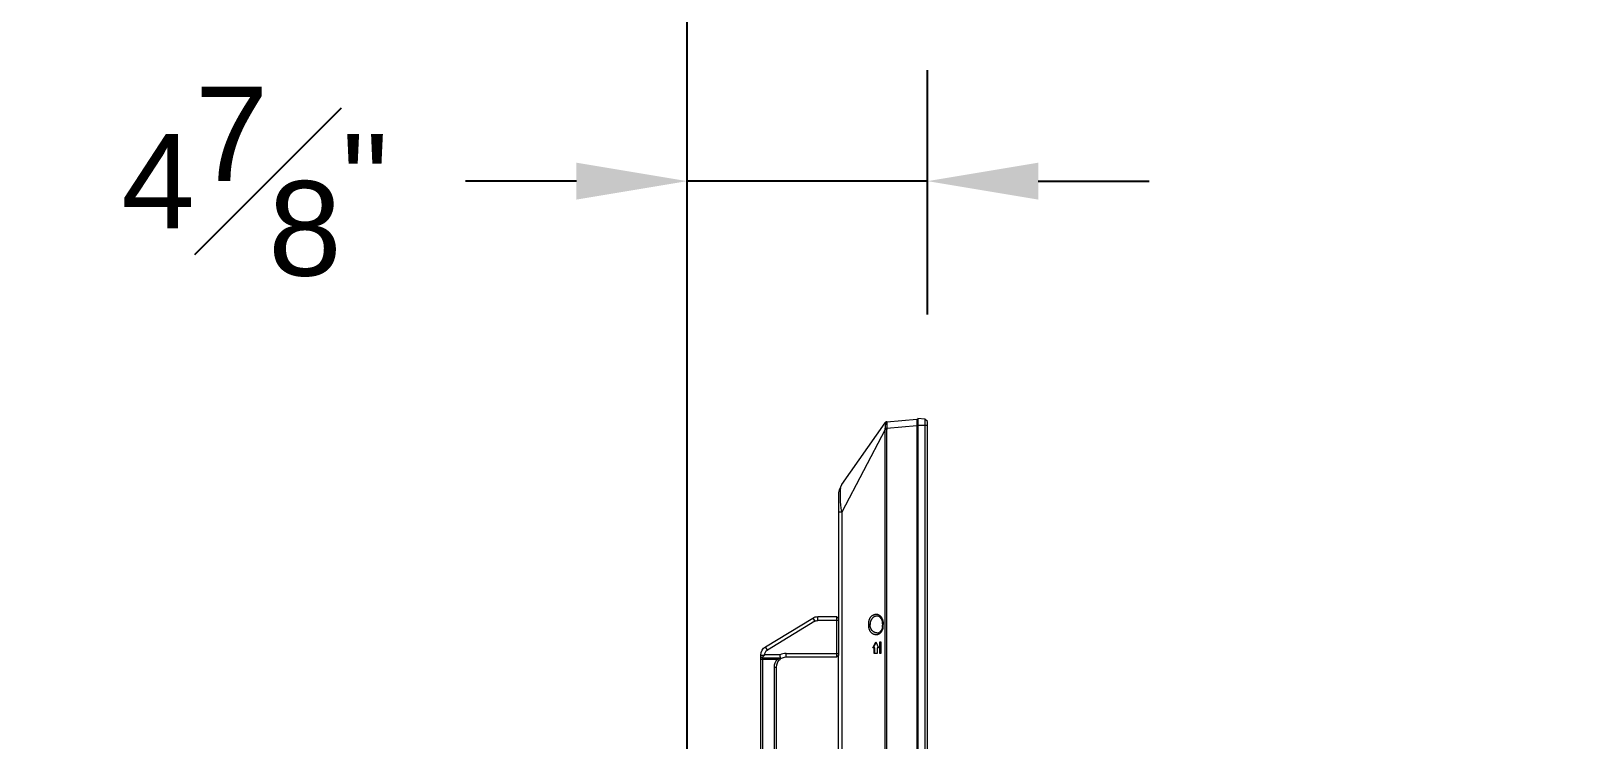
# Model space of a CAD drawing. Extents: x -382 to 1420, y -377 to 265.
# Drawn here: x 383.14 to 414.68, y 162.39 to 176.78 of the extents above; entities that cross this region are included whole.
import ezdxf
from ezdxf import colors
from ezdxf.entities.mleader import LeaderData, LeaderLine
from ezdxf.math import Vec2, Vec3

# ---------------------------------------------------------------- set-up
doc = ezdxf.new("R2010")
doc.units = 0
doc.header["$MEASUREMENT"] = 0
doc.layers.get('DEFPOINTS').update_dxf_attribs({"color": 255, "linetype": 'CONTINUOUS'})
for name, color, linetype in [('AV-Detl-Obje', 84, 'CONTINUOUS'), ('AV-Elev-Dims', 14, 'CONTINUOUS'), ('AV-Elev-Wall', 160, 'CONTINUOUS')]:
    doc.layers.add(name, color=color, linetype=linetype)
doc.styles.get("Standard").update_dxf_attribs({"font": 'arial.ttf'})
doc.dimstyles.new('ARCH-24TO1', dxfattribs={"dimscale": 24, "dimtxt": 0.08, "dimasz": 0.09375, "dimexe": 0.09375, "dimexo": 0.09375, "dimgap": 0.0625, "dimtad": 0, "dimtih": 1, "dimtoh": 1, "dimdec": 3, "dimzin": 3, "dimdsep": 46, "dimlunit": 4, "dimtxsty": 'Standard', "dimcen": -0.0625, "dimclrd": 256, "dimclre": 256, "dimadec": 0, "dimazin": 0, "dimtfac": 1, "dimtdec": 3, "dimtmove": 0, "dimatfit": 3, "dimfxl": 1, "dimtfill": 1, "dimfrac": 1, "dimtolj": 1, "dimtzin": 0, "dimarcsym": 0})

# ---------------------------------------------------------------- blocks, each defined once
blk = doc.blocks.new('*D124')
at = {"layer": 'AV-Elev-Dims', "lineweight": -2, "transparency": 16777216}
for p, q in [((396.463, 170.714), (396.463, 175.987)), ((401.344, 171.03), (401.344, 175.987)), ((394.213, 173.737), (391.963, 173.737)), ((401.344, 173.737), (396.463, 173.737)), ((403.594, 173.737), (405.844, 173.737))]:
    blk.add_line(p, q, dxfattribs=at)
at = {"layer": 'AV-Elev-Dims', "transparency": 16777216}
for points in [[(394.213, 174.112), (394.213, 173.362), (396.463, 173.737)], [(403.594, 174.112), (403.594, 173.362), (401.344, 173.737)]]:
    blk.add_solid(points, dxfattribs=at)
at = {"layer": 'DEFPOINTS', "color": 0, "transparency": 16777216}
for p in [(396.463, 173.737), (401.344, 168.78), (396.463, 168.464)]:
    blk.add_point(p, dxfattribs=at)
at = {"layer": 'AV-Elev-Dims', "color": 0, "transparency": 16777216, "insert": (387.683, 173.737), "char_height": 1.92, "attachment_point": 5, "bg_fill": 3, "box_fill_scale": 1.25, "bg_fill_color": 256, "bg_fill_true_color": 13158600, "bg_fill_transparency": 0}
blk.add_mtext('\\A1;4{\\H1x;\\S7#8;}"', dxfattribs=at)
blk = doc.blocks.new('A$C90a6f177')
at = {"layer": 'AV-Detl-Obje', "lineweight": 0}
for points in [[(0, 0.336), (0, 33.036), (0.052, 33.088)], [(0.052, 33.088), (0.052, 0.284), (0, 0.336)], [(0.217, 32.963), (0, 32.963)], [(0.197, 33.1), (0.197, 0.272), (0.052, 0.284)], [(0.052, 33.088), (0.197, 33.1)], [(0.217, 33.081), (0.217, 0.291), (0.197, 0.291)], [(0.197, 33.081), (0.217, 33.081)], [(0.825, 33.025), (0.825, 33.026), (0.825, 33.026), (0.825, 33.027), (0.825, 33.028), (0.825, 33.029), (0.825, 33.03), (0.826, 33.031), (0.826, 33.033), (0.826, 33.034), (0.826, 33.034), (0.826, 33.035), (0.827, 33.035), (0.827, 33.035), (0.828, 33.035), (0.217, 33.088), (0.217, 0.283)], [(0.217, 32.951), (0.827, 32.898)], [(0.825, 33.025), (0.824, 33.015), (0.824, 33.004), (0.824, 32.993), (0.824, 32.98), (0.824, 32.967), (0.825, 32.954), (0.825, 32.942), (0.825, 32.938), (0.826, 32.925), (0.826, 32.912), (0.826, 32.91), (0.827, 32.898), (0.827, 32.898), (0.827, 32.895), (0.827, 32.893), (0.828, 32.891), (0.828, 32.889), (0.828, 32.887), (0.828, 32.885), (0.828, 32.883), (0.828, 32.88), (0.828, 32.878), (0.828, 32.876)], [(0.837, 32.899), (0.839, 32.899), (0.841, 32.899), (0.843, 32.9), (0.845, 32.9), (0.847, 32.9), (0.849, 32.9), (0.849, 32.9), (0.852, 32.901), (0.854, 32.901), (0.856, 32.901), (0.858, 32.901)], [(0.857, 0.421), (0.857, 32.876), (0.858, 32.885), (0.858, 32.893), (0.858, 32.901)], [(0.913, 28.981), (0.934, 29.033), (0.968, 29.073)], [(0.968, 29.073), (1.008, 29.09)], [(1.009, 29.09), (1.013, 29.09), (1.018, 29.09), (1.022, 29.09), (1.027, 29.09), (1.032, 29.089), (1.037, 29.089), (1.041, 29.088), (1.046, 29.087), (1.051, 29.086), (1.056, 29.084), (1.061, 29.083), (1.066, 29.081), (1.071, 29.079), (1.075, 29.077), (1.08, 29.074), (1.085, 29.072), (1.088, 29.07), (1.093, 29.067), (1.097, 29.064), (1.102, 29.061), (1.106, 29.058), (1.11, 29.054), (1.114, 29.051), (1.117, 29.047), (1.121, 29.044), (1.124, 29.04), (1.128, 29.035), (1.131, 29.031), (1.134, 29.027), (1.137, 29.022), (1.14, 29.018), (1.143, 29.013), (1.145, 29.008), (1.148, 29.003), (1.15, 28.997), (1.153, 28.992), (1.155, 28.986), (1.157, 28.981), (1.159, 28.975), (1.16, 28.969), (1.162, 28.963), (1.163, 28.957), (1.164, 28.951), (1.165, 28.945), (1.166, 28.938), (1.166, 28.932), (1.166, 28.926), (1.167, 28.92), (1.167, 28.917)], [(1.85, 29.078), (1.811, 29.038)], [(1.811, 29.038), (1.811, 28.29)], [(0.905, 28.925), (0.913, 28.981)], [(0.909, 28.929), (0.909, 28.929), (0.909, 28.928), (0.909, 28.927), (0.909, 28.926), (0.909, 28.925), (0.909, 28.924), (0.908, 28.923), (0.908, 28.922), (0.908, 28.921), (0.908, 28.92), (0.908, 28.919)], [(0.908, 28.919), (0.908, 28.916)], [(0.909, 28.919), (0.909, 28.919), (0.909, 28.919), (0.908, 28.919), (0.908, 28.919)], [(0.909, 28.916), (0.909, 28.916), (0.909, 28.916), (0.908, 28.916), (0.908, 28.916)], [(0.912, 28.935), (0.912, 28.935), (0.911, 28.935), (0.911, 28.934), (0.911, 28.934), (0.911, 28.933), (0.91, 28.933), (0.91, 28.932), (0.91, 28.932), (0.91, 28.931), (0.91, 28.931), (0.909, 28.93)], [(0.909, 28.916), (0.909, 28.919), (0.909, 28.921), (0.909, 28.923), (0.909, 28.925), (0.91, 28.927), (0.91, 28.928), (0.91, 28.929)], [(0.909, 28.92), (0.909, 28.922), (0.909, 28.924), (0.909, 28.926), (0.91, 28.928), (0.91, 28.929)], [(0.909, 28.914), (0.909, 28.916)], [(0.91, 28.93), (0.911, 28.93), (0.911, 28.93), (0.911, 28.931), (0.911, 28.931), (0.911, 28.932), (0.912, 28.932), (0.912, 28.933), (0.912, 28.933), (0.912, 28.934), (0.912, 28.935), (0.912, 28.935)], [(0.91, 28.93), (0.91, 28.93)], [(0.91, 28.929), (0.91, 28.93)], [(0.91, 28.904), (0.91, 28.905)], [(0.912, 28.972), (0.912, 28.974)], [(0.913, 28.967), (0.912, 28.972)], [(0.912, 28.972), (0.912, 28.972)], [(0.912, 28.935), (0.912, 28.935), (0.912, 28.935), (0.912, 28.935), (0.913, 28.935), (0.913, 28.935), (0.913, 28.935), (0.913, 28.935), (0.913, 28.935), (0.913, 28.935), (0.913, 28.935), (0.913, 28.955)], [(0.912, 28.862), (0.913, 28.867)], [(0.912, 28.862), (0.912, 28.862)], [(0.912, 28.825), (0.913, 28.824), (0.915, 28.818), (0.917, 28.812), (0.92, 28.806), (0.923, 28.8), (0.925, 28.794), (0.928, 28.788), (0.931, 28.784), (0.934, 28.779), (0.937, 28.773), (0.94, 28.768), (0.944, 28.763), (0.948, 28.759), (0.951, 28.754), (0.955, 28.75), (0.959, 28.746), (0.963, 28.742), (0.967, 28.738), (0.971, 28.735), (0.975, 28.731), (0.979, 28.728), (0.983, 28.725), (0.987, 28.723), (0.991, 28.72), (0.995, 28.718)], [(0.913, 28.961), (0.913, 28.967)], [(0.913, 28.955), (0.913, 28.961)], [(0.913, 28.867), (0.913, 28.874)], [(0.995, 28.718), (0.999, 28.716), (1.003, 28.714), (1.007, 28.713), (1.012, 28.711), (1.016, 28.71), (1.021, 28.709), (1.026, 28.709), (1.031, 28.708), (1.036, 28.708), (1.041, 28.708), (1.046, 28.708), (1.051, 28.708), (1.057, 28.709), (1.062, 28.709), (1.068, 28.711), (1.073, 28.712), (1.079, 28.714), (1.085, 28.715), (1.09, 28.717), (1.096, 28.72), (1.099, 28.721), (1.105, 28.724), (1.11, 28.727), (1.115, 28.73), (1.12, 28.733), (1.124, 28.736), (1.129, 28.739), (1.133, 28.743), (1.137, 28.747), (1.141, 28.751), (1.145, 28.755), (1.149, 28.759), (1.153, 28.764), (1.156, 28.769), (1.16, 28.774), (1.163, 28.779), (1.166, 28.785), (1.169, 28.79), (1.172, 28.796), (1.175, 28.802), (1.177, 28.809), (1.18, 28.816), (1.182, 28.822), (1.184, 28.83), (1.186, 28.837), (1.188, 28.845), (1.19, 28.853), (1.191, 28.861), (1.192, 28.869), (1.193, 28.878), (1.194, 28.886), (1.195, 28.895), (1.195, 28.904), (1.195, 28.914), (1.195, 28.917)], [(1.811, 28.999), (2.228, 28.999)], [(0.946, 28.563), (0.946, 28.327)], [(0.968, 28.563), (0.946, 28.563)], [(0.959, 28.327), (0.959, 28.563)], [(0.968, 28.327), (0.968, 28.563)], [(1.053, 28.563), (0.999, 28.445)], [(0.999, 28.445), (1.025, 28.445)], [(1.025, 28.445), (1.025, 28.327)], [(1.048, 28.552), (1.095, 28.451)], [(1.108, 28.445), (1.053, 28.563)], [(1.072, 28.327), (1.072, 28.445)], [(1.072, 28.445), (1.108, 28.445)], [(1.082, 28.327), (1.082, 28.445)], [(0.946, 28.327), (0.968, 28.327)], [(1.025, 28.327), (1.081, 28.327)], [(2.874, 28.33), (1.811, 28.33)], [(1.811, 24.433), (1.811, 28.29), (1.85, 28.251)], [(3.386, 28.212), (3.05, 28.212), (3.021, 28.185)]]:
    blk.add_lwpolyline(points, dxfattribs=at)
for points in [[(1.768, 31.681), (1.768, 31.683), (1.767, 31.689), (1.766, 31.696), (1.764, 31.702), (1.762, 31.708), (1.761, 31.714), (1.759, 31.72), (1.757, 31.725), (1.755, 31.73), (1.753, 31.735), (1.75, 31.74), (1.748, 31.745), (1.745, 31.749), (1.742, 31.753), (1.74, 31.758), (0.858, 33.015), (0.858, 33.016), (0.858, 33.017), (0.857, 33.018, 0.21851), (0.827, 33.035), (0.828, 33.035), (0.829, 33.035), (0.83, 33.035), (0.831, 33.035), (0.832, 33.034), (0.832, 33.034), (0.833, 33.034), (0.834, 33.034), (0.835, 33.033), (0.836, 33.033), (0.837, 33.033, -0.118427), (0.853, 33.022, -0.044172), (0.858, 33.015), (0.857, 33.013), (0.856, 33.011), (0.855, 33.009), (0.855, 33.006), (0.854, 33.004), (0.854, 33.001), (0.854, 32.998), (0.854, 32.995), (0.854, 32.991), (0.855, 32.985), (0.856, 32.979), (0.856, 32.973), (0.857, 32.966), (0.857, 32.958), (0.857, 32.95), (0.857, 32.94), (0.857, 32.929), (0.857, 32.927), (0.857, 32.917), (0.857, 32.909), (0.858, 32.901)], [(0.833, 0.372, -0.043102), (0.828, 0.421), (0.828, 32.876), (0.857, 32.876), (1.74, 31.201), (1.811, 31.201)], [(1.74, 31.758, -0.15359), (1.811, 31.532), (1.811, 29.038)], [(1.768, 31.681), (1.77, 31.67), (1.771, 31.66), (1.772, 31.649), (1.774, 31.637), (1.775, 31.625), (1.775, 31.613), (1.776, 31.6), (1.776, 31.586), (1.776, 31.571), (1.777, 31.555), (1.776, 31.536), (1.776, 31.515), (1.776, 31.5), (1.775, 31.474), (1.775, 31.464), (1.774, 31.443), (1.773, 31.423, -0.020283), (1.763, 31.298, -0.020006), (1.755, 31.249, -0.043101), (1.74, 31.201), (1.74, 4.572)], [(0.913, 28.868), (0.913, 28.874), (0.913, 28.88), (0.913, 28.899, 0.246156), (0.91, 28.904), (0.909, 28.905), (0.909, 28.906), (0.909, 28.908), (0.909, 28.909), (0.909, 28.91), (0.908, 28.911), (0.908, 28.912), (0.908, 28.913), (0.908, 28.914), (0.908, 28.915), (0.909, 28.914), (0.909, 28.911), (0.909, 28.909), (0.91, 28.907), (0.91, 28.906), (0.91, 28.906), (0.91, 28.907), (0.909, 28.909), (0.909, 28.91), (0.909, 28.912), (0.909, 28.914), (0.905, 28.917), (0.907, 28.881), (0.926, 28.817), (0.962, 28.766), (1.008, 28.744), (1.013, 28.744), (1.018, 28.744), (1.022, 28.744), (1.027, 28.744), (1.032, 28.745), (1.037, 28.746), (1.042, 28.746), (1.046, 28.747), (1.051, 28.749), (1.056, 28.75), (1.061, 28.752), (1.066, 28.753), (1.071, 28.755), (1.076, 28.758), (1.08, 28.76), (1.085, 28.762), (1.088, 28.764), (1.093, 28.767), (1.097, 28.77), (1.102, 28.773), (1.106, 28.777), (1.11, 28.78), (1.113, 28.783), (1.117, 28.787), (1.121, 28.791), (1.124, 28.795), (1.128, 28.799), (1.131, 28.803), (1.134, 28.807), (1.137, 28.812), (1.14, 28.817), (1.143, 28.822), (1.146, 28.827), (1.148, 28.832), (1.15, 28.837), (1.153, 28.842), (1.155, 28.848), (1.157, 28.854), (1.158, 28.86), (1.16, 28.865), (1.162, 28.871), (1.163, 28.877), (1.164, 28.884), (1.165, 28.89), (1.166, 28.896), (1.166, 28.902), (1.166, 28.908), (1.167, 28.915), (1.167, 28.917), (1.195, 28.917), (1.195, 28.921), (1.195, 28.93), (1.195, 28.939), (1.194, 28.949), (1.193, 28.957), (1.192, 28.966), (1.191, 28.974), (1.189, 28.982), (1.188, 28.99), (1.186, 28.998), (1.184, 29.005), (1.182, 29.012), (1.18, 29.019), (1.177, 29.026), (1.175, 29.032), (1.172, 29.038), (1.169, 29.044), (1.166, 29.05), (1.163, 29.056), (1.159, 29.061), (1.156, 29.066), (1.152, 29.071), (1.149, 29.075), (1.145, 29.079), (1.141, 29.084), (1.137, 29.088), (1.133, 29.092), (1.128, 29.095), (1.124, 29.098), (1.119, 29.102), (1.115, 29.105), (1.11, 29.108), (1.104, 29.11), (1.099, 29.113), (1.095, 29.115), (1.09, 29.117), (1.084, 29.119), (1.079, 29.121), (1.073, 29.122), (1.067, 29.124), (1.062, 29.125), (1.056, 29.126), (1.051, 29.126), (1.046, 29.127), (1.04, 29.127), (1.035, 29.127), (1.03, 29.126), (1.025, 29.126), (1.02, 29.125), (1.016, 29.124), (1.011, 29.123), (1.007, 29.122), (1.003, 29.12), (0.999, 29.118), (0.995, 29.116), (0.991, 29.114), (0.987, 29.111), (0.982, 29.109), (0.978, 29.106), (0.974, 29.103), (0.97, 29.099), (0.966, 29.096), (0.962, 29.092), (0.958, 29.088), (0.955, 29.084), (0.951, 29.08), (0.947, 29.075), (0.944, 29.07), (0.94, 29.066), (0.937, 29.06), (0.933, 29.055), (0.93, 29.05), (0.928, 29.046), (0.925, 29.04), (0.922, 29.035), (0.92, 29.029), (0.917, 29.023), (0.915, 29.016), (0.913, 29.01), (0.912, 29.009, 0.018125), (0.906, 28.988, 0.0201), (0.903, 28.974, 0.023931), (0.9, 28.955, 0.019027), (0.898, 28.928, 0.009998), (0.898, 28.917)], [(2.29, 28.982), (3.25, 28.399), (3.291, 28.466), (2.33, 29.049), (2.29, 28.982, 0.137124), (2.228, 28.999), (2.228, 29.078), (1.85, 29.078), (1.85, 28.251), (2.874, 28.251, -0.414167), (3.071, 28.054), (3.071, 24.669), (3.11, 24.669), (3.11, 28.054), (3.071, 28.054)], [(0.906, 28.846, -0.018051), (0.904, 28.857, -0.018231), (0.9, 28.879, -0.022807), (0.898, 28.906, -0.009248), (0.898, 28.917), (0.905, 28.917), (0.905, 28.925)], [(3.291, 24.257, 0.262485), (3.386, 24.425), (3.386, 28.298), (3.309, 28.298, 0.257923), (3.25, 28.399)], [(2.874, 28.251), (2.874, 28.33, -0.118951), (2.999, 28.3), (3.307, 28.3), (3.358, 28.248), (3.359, 28.248), (3.364, 28.248), (3.367, 28.247), (3.37, 28.247), (3.373, 28.246), (3.375, 28.246), (3.376, 28.245), (3.378, 28.244), (3.379, 28.244), (3.38, 28.243), (3.381, 28.242), (3.382, 28.24), (3.383, 28.239), (3.384, 28.237), (3.384, 28.236), (3.385, 28.233), (3.385, 28.231), (3.385, 28.231), (3.385, 28.227), (3.386, 28.224), (3.386, 28.22), (3.386, 28.217), (3.386, 28.212)], [(3.358, 24.475, 0.012024), (3.346, 24.482), (3.346, 28.241), (2.984, 28.241), (2.986, 28.247), (2.987, 28.253), (2.989, 28.259), (2.99, 28.264), (2.992, 28.27), (2.993, 28.276), (2.995, 28.282), (2.995, 28.283), (2.996, 28.289), (2.998, 28.295), (2.999, 28.3)], [(3.11, 28.054, 0.184929), (3.05, 28.212, 0.0625), (2.984, 28.237), (2.984, 28.238), (2.984, 28.238), (2.984, 28.239), (2.984, 28.239), (2.984, 28.239), (2.984, 28.24), (2.984, 28.24), (2.984, 28.24), (2.984, 28.241), (2.984, 28.241, 0.142437), (3.008, 28.198, -0.016871), (3.019, 28.187), (3.021, 28.186)]]:
    blk.add_lwpolyline(points, format="xyb", dxfattribs=at)
blk.add_lwpolyline([(0.91, 28.905, -0.193235), (0.912, 28.899), (0.912, 28.899), (0.912, 28.899), (0.912, 28.899), (0.913, 28.899), (0.913, 28.899), (0.913, 28.899), (0.913, 28.899), (0.913, 28.899), (0.913, 28.899), (0.913, 28.899), (0.914, 28.899, -0.180893)], format="xyb", close=True, dxfattribs=at)
for centre, radius, start, end in [((2.228, 28.881), 0.197, 58.7112, 89.9754), ((3.189, 28.298), 0.196, 359.9259, 58.848), ((3.241, 28.43), 0.217, 299.0042, 302.7294)]:
    blk.add_arc(centre, radius, start, end, dxfattribs=at)
for points in [[(0.827, 32.898), (0.83, 32.898), (0.834, 32.899), (0.837, 32.899)], [(0.908, 28.994), (0.907, 28.992), (0.907, 28.99), (0.906, 28.988)], [(0.906, 28.846), (0.907, 28.844), (0.907, 28.842), (0.908, 28.84)], [(0.908, 28.84), (0.909, 28.835), (0.911, 28.83), (0.912, 28.825)], [(0.91, 28.93), (0.909, 28.93), (0.909, 28.929), (0.909, 28.929)], [(0.91, 28.929), (0.912, 28.93), (0.913, 28.932), (0.913, 28.935)], [(0.912, 28.972), (0.912, 28.973), (0.912, 28.973), (0.912, 28.973)], [(0.913, 28.967), (0.913, 28.968), (0.912, 28.97), (0.912, 28.972)], [(0.912, 28.864), (0.913, 28.865), (0.913, 28.867), (0.913, 28.868)], [(0.912, 28.862), (0.912, 28.863), (0.912, 28.863), (0.912, 28.864)], [(0.913, 28.961), (0.913, 28.963), (0.913, 28.965), (0.913, 28.967)], [(0.913, 28.961), (0.913, 28.959), (0.913, 28.957), (0.913, 28.955)], [(0.913, 28.88), (0.913, 28.878), (0.913, 28.876), (0.913, 28.874)], [(0.913, 28.872), (0.913, 28.872), (0.913, 28.873), (0.913, 28.874)], [(3.019, 28.187), (3.018, 28.188), (3.018, 28.189), (3.017, 28.19)]]:
    blk.add_open_spline(points, degree=3, dxfattribs=at)

msp = doc.modelspace()

# ---------------------------------------------------------------- linework, layer by layer
at = {"layer": 'AV-Elev-Wall'}
msp.add_line((396.46343, 90.21409), (396.46343, 199.21409), dxfattribs=at)

# ---------------------------------------------------------------- leaders
at = {"layer": 'AV-Elev-Dims'}
ml = msp.add_multileader_mtext('Standard', dxfattribs=at)
ml.set_content('NEC E658 65" DISPLAY\\PW CHIEF LTM1U TILT MOUNT', color=256)
ml.set_leader_properties()
ml.build(insert=Vec2(0, 0))
ml.multileader.update_dxf_attribs({"leader_type": 2, "dogleg_length": 0.36, "arrow_head_size": 2.25, "scale": 24})
ctx = ml.context
ctx.base_point, ctx.scale, ctx.char_height, ctx.arrow_head_size, ctx.landing_gap_size, ctx.plane_origin = Vec3(101.57763, 166.5858), 24, 1.875, 2.25, 2.16, Vec3(87.125, 162.26575)
notes = []
notes.append((ctx, [(0, (1, 1, 0), (92.93763, 166.5858), (1, 0), 8.64, [(0, [(87.75, 160.26575), (94.46311, 165.32179), (96.36031, 162.47777), (98.73182, 167.05981)], 0, [])])]))
ctx.mtext.insert, ctx.mtext.width, ctx.mtext.flow_direction = Vec3(103.73763, 167.53929), 39.1374344, 5
for ctx, leaders in notes:
    for number, flags, end, landing, length, lines in leaders:
        leader = LeaderData()
        leader.index, (leader.has_last_leader_line, leader.has_dogleg_vector, leader.attachment_direction) = number, flags
        leader.last_leader_point, leader.dogleg_vector, leader.dogleg_length = Vec3(end), Vec3(landing), length
        for number, points, colour, breaks in lines:
            line = LeaderLine()
            line.index, line.vertices, line.color, line.breaks = number, Vec3.list(points), colors.encode_raw_color(colour), breaks
            leader.lines.append(line)
        ctx.leaders.append(leader)

# ---------------------------------------------------------------- next in the draw order: dimensions: what is measured, and where the dimension line sits
dim = msp.add_linear_dim(base=(396.46343, 173.73706), p1=(401.34448, 168.7799), p2=(396.46343, 168.46409), dimstyle='ARCH-24TO1', dxfattribs=at)
dim.commit()
dim.dimension.update_dxf_attribs({"geometry": '*D124', "text_midpoint": (387.68319, 173.73706)})

# ---------------------------------------------------------------- next in the draw order: block references
at = {"layer": 'AV-Detl-Obje', "lineweight": 0, "xscale": -1}
msp.add_blockref('A$C90a6f177', (401.34448, 135.81739), dxfattribs=at)

# ---------------------------------------------------------------- next in the draw order: leaders
at = {"layer": 'AV-Elev-Dims'}
ml = msp.add_multileader_mtext('Standard', dxfattribs=at)
ml.set_content('\\A1;REINFORCE WALL PLYWOOD\\PBACKING (3\'-0" WIDTH,\\P2\'-0" HIGH & 1/2" THICK) BY OTHERS', color=256)
ml.set_leader_properties()
ml.build(insert=Vec2(0, 0))
ml.multileader.update_dxf_attribs({"leader_type": 2, "dogleg_length": 0.36, "arrow_head_size": 2.25, "scale": 24})
ctx = ml.context
ctx.base_point, ctx.scale, ctx.char_height, ctx.arrow_head_size, ctx.landing_gap_size, ctx.plane_origin = Vec3(258.49121, 160.35779), 24, 1.875, 2.25, 2.16, Vec3(124.00705, 138.92027)
notes = []
notes.append((ctx, [(1, (1, 1, 0), (249.85121, 160.35779), (1, 0), 8.64, [(0, [(237.61932, 160.04494), (253.6103, 159.46755), (254.01175, 158.03758), (256.98089, 160.12207)], 0, [])])]))
ctx.mtext.insert, ctx.mtext.width, ctx.mtext.flow_direction = Vec3(260.65121, 161.57091), 48.2953978, 5
ctx.mtext.has_bg_fill, ctx.mtext.bg_color, ctx.mtext.bg_scale_factor, ctx.mtext.bg_transparency, ctx.mtext.use_window_bg_color = 1, -1073741824, 1, 0, 1
for ctx, leaders in notes:
    for number, flags, end, landing, length, lines in leaders:
        leader = LeaderData()
        leader.index, (leader.has_last_leader_line, leader.has_dogleg_vector, leader.attachment_direction) = number, flags
        leader.last_leader_point, leader.dogleg_vector, leader.dogleg_length = Vec3(end), Vec3(landing), length
        for number, points, colour, breaks in lines:
            line = LeaderLine()
            line.index, line.vertices, line.color, line.breaks = number, Vec3.list(points), colors.encode_raw_color(colour), breaks
            leader.lines.append(line)
        ctx.leaders.append(leader)

doc.saveas('drawing.dxf')
